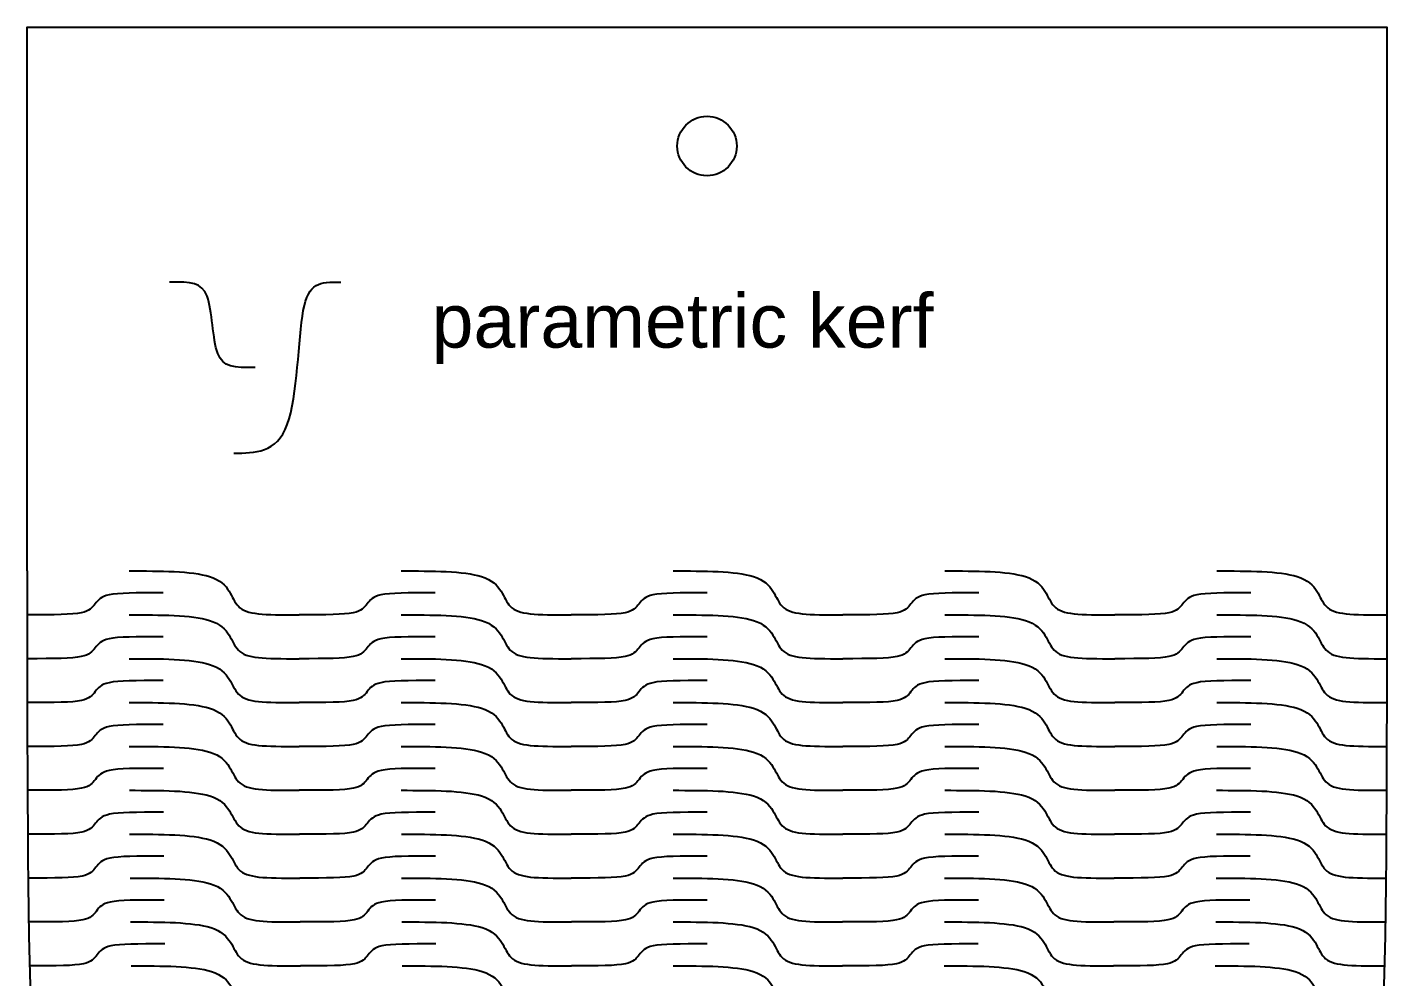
# Model space of a CAD drawing. Extents: x 0.4 to 17.3, y 0.4 to 6.1.
# Drawn here: x 8.953 to 13.084, y 3.258 to 6.145 of the extents above; entities that cross this region are included whole.
import ezdxf

# ---------------------------------------------------------------- set-up
doc = ezdxf.new("R2010")
doc.units = 0
doc.header["$MEASUREMENT"] = 0
doc.layers.add('DEFAULT', color=7, linetype='CONTINUOUS')

msp = doc.modelspace()

# ---------------------------------------------------------------- linework, layer by layer
at = {"layer": 'DEFAULT'}
msp.add_lwpolyline([(8.9526, 4.4919), (8.9526, 6.1446), (13.0843, 6.1446), (13.0843, 4.4919)], dxfattribs=at)
for points, knots in [([(11.1088, 5.7834), (11.1088, 5.8332), (11.0683, 5.8737), (11.0185, 5.8737), (10.9686, 5.8737), (10.9281, 5.8332), (10.9281, 5.7834), (10.9281, 5.7335), (10.9686, 5.6931), (11.0185, 5.6931), (11.0683, 5.6931), (11.1088, 5.7335), (11.1088, 5.7834)], [0, 0, 0, 0, 1, 1, 1, 2, 2, 2, 3, 3, 3, 4, 4, 4, 4]), ([(9.6454, 5.11), (9.5804, 5.11), (9.5479, 5.11), (9.5317, 5.1533), (9.5155, 5.1966), (9.5155, 5.2833), (9.4992, 5.3266), (9.483, 5.3699), (9.4505, 5.3699), (9.3855, 5.3699)], [0, 0, 0, 0, 1, 1, 1, 2, 2, 2, 3, 3, 3, 3]), ([(9.5804, 4.8501), (9.6454, 4.8501), (9.7104, 4.8501), (9.7429, 4.9367), (9.7754, 5.0234), (9.7754, 5.1966), (9.7916, 5.2833), (9.8079, 5.3699), (9.8404, 5.3699), (9.9054, 5.3699)], [0, 0, 0, 0, 1, 1, 1, 2, 2, 2, 3, 3, 3, 3]), ([(8.9526, 4.4919), (8.9526, 3.3114), (8.9526, 2.7212), (9.0559, 2.1309), (9.1592, 1.5406), (9.3658, 0.9504), (10.1921, 0.3601)], [0, 0, 0, 0, 1, 1, 1, 2, 2, 2, 2]), ([(9.2625, 4.4919), (9.3572, 4.4919), (9.4519, 4.4919), (9.5068, 4.4748), (9.5388, 4.4648), (9.5551, 4.4478), (9.5662, 4.4301), (9.5765, 4.4136), (9.5827, 4.3966), (9.5943, 4.3844), (9.6189, 4.3587), (9.6702, 4.3585), (9.7789, 4.3585)], [0, 0, 0, 0, 1, 1, 1, 2, 2, 2, 3, 3, 3, 4, 4, 4, 4]), ([(10.0888, 4.4919), (10.1836, 4.4919), (10.2783, 4.4919), (10.3332, 4.4748), (10.3651, 4.4648), (10.3814, 4.4478), (10.3925, 4.4301), (10.4029, 4.4136), (10.4091, 4.3966), (10.4207, 4.3844), (10.4452, 4.3587), (10.4966, 4.3585), (10.6053, 4.3585)], [0, 0, 0, 0, 1, 1, 1, 2, 2, 2, 3, 3, 3, 4, 4, 4, 4]), ([(10.9152, 4.4919), (11.0099, 4.4919), (11.1047, 4.4919), (11.1595, 4.4748), (11.1915, 4.4648), (11.2078, 4.4478), (11.2189, 4.4301), (11.2292, 4.4136), (11.2354, 4.3966), (11.247, 4.3844), (11.2716, 4.3587), (11.3229, 4.3585), (11.4316, 4.3585)], [0, 0, 0, 0, 1, 1, 1, 2, 2, 2, 3, 3, 3, 4, 4, 4, 4]), ([(11.7415, 4.4919), (11.8363, 4.4919), (11.931, 4.4919), (11.9859, 4.4748), (12.0178, 4.4648), (12.0341, 4.4478), (12.0452, 4.4301), (12.0556, 4.4136), (12.0618, 4.3966), (12.0734, 4.3844), (12.0979, 4.3587), (12.1493, 4.3585), (12.258, 4.3585)], [0, 0, 0, 0, 1, 1, 1, 2, 2, 2, 3, 3, 3, 4, 4, 4, 4]), ([(13.0843, 4.4919), (13.0843, 3.3114), (13.0843, 2.7212), (12.981, 2.1309), (12.8777, 1.5406), (12.6712, 0.9504), (11.8448, 0.3601)], [0, 0, 0, 0, 1, 1, 1, 2, 2, 2, 2]), ([(12.5679, 4.4919), (12.6626, 4.4919), (12.7574, 4.4919), (12.8122, 4.4748), (12.8442, 4.4648), (12.8605, 4.4478), (12.8716, 4.4301), (12.8819, 4.4136), (12.8881, 4.3966), (12.8997, 4.3844), (12.9243, 4.3587), (12.9756, 4.3585), (13.0843, 4.3585)], [0, 0, 0, 0, 1, 1, 1, 2, 2, 2, 3, 3, 3, 4, 4, 4, 4]), ([(9.3658, 4.4252), (9.2807, 4.4252), (9.2307, 4.4252), (9.2013, 4.419), (9.1771, 4.4139), (9.1679, 4.4032), (9.1592, 4.3919), (9.1504, 4.3806), (9.1413, 4.3698), (9.117, 4.3647), (9.0876, 4.3585), (9.0376, 4.3585), (8.9526, 4.3585)], [0, 0, 0, 0, 1, 1, 1, 2, 2, 2, 3, 3, 3, 4, 4, 4, 4]), ([(10.1921, 4.4252), (10.1071, 4.4252), (10.0571, 4.4252), (10.0276, 4.419), (10.0034, 4.4139), (9.9943, 4.4032), (9.9855, 4.3919), (9.9768, 4.3806), (9.9676, 4.3698), (9.9434, 4.3647), (9.9139, 4.3585), (9.8639, 4.3585), (9.7789, 4.3585)], [0, 0, 0, 0, 1, 1, 1, 2, 2, 2, 3, 3, 3, 4, 4, 4, 4]), ([(11.0185, 4.4252), (10.9334, 4.4252), (10.8834, 4.4252), (10.854, 4.419), (10.8298, 4.4139), (10.8206, 4.4032), (10.8119, 4.3919), (10.8031, 4.3806), (10.794, 4.3698), (10.7697, 4.3647), (10.7403, 4.3585), (10.6903, 4.3585), (10.6053, 4.3585)], [0, 0, 0, 0, 1, 1, 1, 2, 2, 2, 3, 3, 3, 4, 4, 4, 4]), ([(11.8448, 4.4252), (11.7598, 4.4252), (11.7098, 4.4252), (11.6803, 4.419), (11.6561, 4.4139), (11.647, 4.4032), (11.6382, 4.3919), (11.6295, 4.3806), (11.6203, 4.3698), (11.5961, 4.3647), (11.5666, 4.3585), (11.5166, 4.3585), (11.4316, 4.3585)], [0, 0, 0, 0, 1, 1, 1, 2, 2, 2, 3, 3, 3, 4, 4, 4, 4]), ([(12.6712, 4.4252), (12.5861, 4.4252), (12.5361, 4.4252), (12.5067, 4.419), (12.4825, 4.4139), (12.4733, 4.4032), (12.4646, 4.3919), (12.4558, 4.3806), (12.4467, 4.3698), (12.4224, 4.3647), (12.393, 4.3585), (12.343, 4.3585), (12.258, 4.3585)], [0, 0, 0, 0, 1, 1, 1, 2, 2, 2, 3, 3, 3, 4, 4, 4, 4]), ([(9.2625, 4.3585), (9.3572, 4.3585), (9.4519, 4.3585), (9.5068, 4.3414), (9.5388, 4.3314), (9.5551, 4.3145), (9.5662, 4.2967), (9.5765, 4.2802), (9.5827, 4.2632), (9.5943, 4.2511), (9.6189, 4.2253), (9.6703, 4.2252), (9.779, 4.2252)], [0, 0, 0, 0, 1, 1, 1, 2, 2, 2, 3, 3, 3, 4, 4, 4, 4]), ([(10.0888, 4.3585), (10.1836, 4.3585), (10.2783, 4.3585), (10.3332, 4.3414), (10.3651, 4.3314), (10.3814, 4.3145), (10.3925, 4.2967), (10.4029, 4.2802), (10.4091, 4.2632), (10.4207, 4.2511), (10.4452, 4.2253), (10.4966, 4.2252), (10.6053, 4.2252)], [0, 0, 0, 0, 1, 1, 1, 2, 2, 2, 3, 3, 3, 4, 4, 4, 4]), ([(10.9152, 4.3585), (11.0099, 4.3585), (11.1047, 4.3585), (11.1595, 4.3414), (11.1915, 4.3314), (11.2078, 4.3145), (11.2189, 4.2967), (11.2292, 4.2802), (11.2354, 4.2632), (11.247, 4.2511), (11.2716, 4.2253), (11.3229, 4.2252), (11.4316, 4.2252)], [0, 0, 0, 0, 1, 1, 1, 2, 2, 2, 3, 3, 3, 4, 4, 4, 4]), ([(11.7415, 4.3585), (11.8363, 4.3585), (11.931, 4.3585), (11.9859, 4.3414), (12.0178, 4.3314), (12.0341, 4.3145), (12.0452, 4.2967), (12.0555, 4.2802), (12.0618, 4.2632), (12.0733, 4.2511), (12.0979, 4.2253), (12.1493, 4.2252), (12.258, 4.2252)], [0, 0, 0, 0, 1, 1, 1, 2, 2, 2, 3, 3, 3, 4, 4, 4, 4]), ([(12.5679, 4.3585), (12.6626, 4.3585), (12.7574, 4.3585), (12.8122, 4.3414), (12.8442, 4.3314), (12.8604, 4.3145), (12.8716, 4.2967), (12.8819, 4.2802), (12.8881, 4.2632), (12.8997, 4.2511), (12.9242, 4.2253), (12.9756, 4.2252), (13.0843, 4.2252)], [0, 0, 0, 0, 1, 1, 1, 2, 2, 2, 3, 3, 3, 4, 4, 4, 4]), ([(9.3658, 4.2918), (9.2808, 4.2918), (9.2307, 4.2918), (9.2013, 4.2857), (9.1771, 4.2806), (9.1679, 4.2698), (9.1592, 4.2585), (9.1505, 4.2472), (9.1413, 4.2364), (9.1171, 4.2314), (9.0876, 4.2252), (9.0376, 4.2252), (8.9526, 4.2252)], [0, 0, 0, 0, 1, 1, 1, 2, 2, 2, 3, 3, 3, 4, 4, 4, 4]), ([(10.1921, 4.2918), (10.1071, 4.2918), (10.0571, 4.2918), (10.0276, 4.2857), (10.0034, 4.2806), (9.9943, 4.2698), (9.9855, 4.2585), (9.9768, 4.2472), (9.9676, 4.2364), (9.9434, 4.2314), (9.914, 4.2252), (9.8639, 4.2252), (9.779, 4.2252)], [0, 0, 0, 0, 1, 1, 1, 2, 2, 2, 3, 3, 3, 4, 4, 4, 4]), ([(11.0185, 4.2918), (10.9334, 4.2918), (10.8834, 4.2918), (10.854, 4.2857), (10.8298, 4.2806), (10.8206, 4.2698), (10.8119, 4.2585), (10.8031, 4.2472), (10.794, 4.2364), (10.7697, 4.2314), (10.7403, 4.2252), (10.6903, 4.2252), (10.6053, 4.2252)], [0, 0, 0, 0, 1, 1, 1, 2, 2, 2, 3, 3, 3, 4, 4, 4, 4]), ([(11.8448, 4.2918), (11.7598, 4.2918), (11.7097, 4.2918), (11.6803, 4.2857), (11.6561, 4.2806), (11.6469, 4.2698), (11.6382, 4.2585), (11.6295, 4.2472), (11.6203, 4.2364), (11.5961, 4.2314), (11.5666, 4.2252), (11.5166, 4.2252), (11.4316, 4.2252)], [0, 0, 0, 0, 1, 1, 1, 2, 2, 2, 3, 3, 3, 4, 4, 4, 4]), ([(12.6711, 4.2918), (12.5861, 4.2918), (12.5361, 4.2918), (12.5066, 4.2857), (12.4824, 4.2806), (12.4733, 4.2698), (12.4645, 4.2585), (12.4558, 4.2472), (12.4467, 4.2364), (12.4224, 4.2314), (12.393, 4.2252), (12.3429, 4.2252), (12.258, 4.2252)], [0, 0, 0, 0, 1, 1, 1, 2, 2, 2, 3, 3, 3, 4, 4, 4, 4]), ([(9.2625, 4.2252), (9.3572, 4.2252), (9.452, 4.2252), (9.5069, 4.208), (9.5388, 4.198), (9.5551, 4.1811), (9.5662, 4.1634), (9.5766, 4.1469), (9.5828, 4.1298), (9.5944, 4.1177), (9.619, 4.092), (9.6703, 4.0918), (9.779, 4.0918)], [0, 0, 0, 0, 1, 1, 1, 2, 2, 2, 3, 3, 3, 4, 4, 4, 4]), ([(10.0888, 4.2252), (10.1836, 4.2252), (10.2783, 4.2252), (10.3332, 4.208), (10.3652, 4.198), (10.3814, 4.1811), (10.3926, 4.1634), (10.4029, 4.1469), (10.4091, 4.1298), (10.4207, 4.1177), (10.4453, 4.092), (10.4966, 4.0918), (10.6053, 4.0918)], [0, 0, 0, 0, 1, 1, 1, 2, 2, 2, 3, 3, 3, 4, 4, 4, 4]), ([(10.9152, 4.2252), (11.0099, 4.2252), (11.1046, 4.2252), (11.1595, 4.208), (11.1915, 4.198), (11.2078, 4.1811), (11.2189, 4.1634), (11.2292, 4.1469), (11.2354, 4.1298), (11.247, 4.1177), (11.2715, 4.092), (11.3229, 4.0918), (11.4316, 4.0918)], [0, 0, 0, 0, 1, 1, 1, 2, 2, 2, 3, 3, 3, 4, 4, 4, 4]), ([(11.7415, 4.2252), (11.8362, 4.2252), (11.931, 4.2252), (11.9858, 4.208), (12.0178, 4.198), (12.0341, 4.1811), (12.0452, 4.1634), (12.0555, 4.1469), (12.0617, 4.1298), (12.0733, 4.1177), (12.0978, 4.092), (12.1492, 4.0918), (12.2579, 4.0918)], [0, 0, 0, 0, 1, 1, 1, 2, 2, 2, 3, 3, 3, 4, 4, 4, 4]), ([(12.5678, 4.2252), (12.6626, 4.2252), (12.7573, 4.2252), (12.8122, 4.208), (12.8441, 4.198), (12.8604, 4.1811), (12.8715, 4.1634), (12.8818, 4.1469), (12.888, 4.1298), (12.8996, 4.1177), (12.9241, 4.092), (12.9755, 4.0918), (13.0842, 4.0918)], [0, 0, 0, 0, 1, 1, 1, 2, 2, 2, 3, 3, 3, 4, 4, 4, 4]), ([(9.3658, 4.1585), (9.2808, 4.1585), (9.2308, 4.1585), (9.2014, 4.1523), (9.1772, 4.1472), (9.168, 4.1364), (9.1593, 4.1251), (9.1506, 4.1138), (9.1414, 4.1031), (9.1172, 4.098), (9.0878, 4.0918), (9.0377, 4.0918), (8.9527, 4.0918)], [0, 0, 0, 0, 1, 1, 1, 2, 2, 2, 3, 3, 3, 4, 4, 4, 4]), ([(10.1921, 4.1585), (10.1071, 4.1585), (10.0571, 4.1585), (10.0277, 4.1523), (10.0035, 4.1472), (9.9943, 4.1364), (9.9856, 4.1251), (9.9769, 4.1138), (9.9677, 4.1031), (9.9435, 4.098), (9.914, 4.0918), (9.864, 4.0918), (9.779, 4.0918)], [0, 0, 0, 0, 1, 1, 1, 2, 2, 2, 3, 3, 3, 4, 4, 4, 4]), ([(11.0185, 4.1585), (10.9334, 4.1585), (10.8834, 4.1585), (10.854, 4.1523), (10.8298, 4.1472), (10.8206, 4.1364), (10.8119, 4.1251), (10.8031, 4.1138), (10.794, 4.1031), (10.7698, 4.098), (10.7403, 4.0918), (10.6903, 4.0918), (10.6053, 4.0918)], [0, 0, 0, 0, 1, 1, 1, 2, 2, 2, 3, 3, 3, 4, 4, 4, 4]), ([(11.8448, 4.1585), (11.7597, 4.1585), (11.7097, 4.1585), (11.6803, 4.1523), (11.6561, 4.1472), (11.6469, 4.1364), (11.6382, 4.1251), (11.6294, 4.1138), (11.6203, 4.1031), (11.596, 4.098), (11.5666, 4.0918), (11.5166, 4.0918), (11.4316, 4.0918)], [0, 0, 0, 0, 1, 1, 1, 2, 2, 2, 3, 3, 3, 4, 4, 4, 4]), ([(12.6711, 4.1585), (12.5861, 4.1585), (12.536, 4.1585), (12.5066, 4.1523), (12.4824, 4.1472), (12.4732, 4.1364), (12.4645, 4.1251), (12.4557, 4.1138), (12.4466, 4.1031), (12.4223, 4.098), (12.3929, 4.0918), (12.3429, 4.0918), (12.2579, 4.0918)], [0, 0, 0, 0, 1, 1, 1, 2, 2, 2, 3, 3, 3, 4, 4, 4, 4]), ([(9.2626, 4.0918), (9.3573, 4.0918), (9.4521, 4.0918), (9.507, 4.0746), (9.539, 4.0646), (9.5552, 4.0477), (9.5664, 4.03), (9.5767, 4.0135), (9.583, 3.9964), (9.5946, 3.9843), (9.6192, 3.9586), (9.6705, 3.9584), (9.7792, 3.9584)], [0, 0, 0, 0, 1, 1, 1, 2, 2, 2, 3, 3, 3, 4, 4, 4, 4]), ([(10.0889, 4.0918), (10.1836, 4.0918), (10.2784, 4.0918), (10.3333, 4.0746), (10.3652, 4.0646), (10.3815, 4.0477), (10.3926, 4.03), (10.403, 4.0135), (10.4092, 3.9964), (10.4208, 3.9843), (10.4453, 3.9586), (10.4967, 3.9584), (10.6054, 3.9584)], [0, 0, 0, 0, 1, 1, 1, 2, 2, 2, 3, 3, 3, 4, 4, 4, 4]), ([(10.9152, 4.0918), (11.0099, 4.0918), (11.1046, 4.0918), (11.1595, 4.0746), (11.1915, 4.0646), (11.2077, 4.0477), (11.2188, 4.03), (11.2292, 4.0135), (11.2354, 3.9964), (11.247, 3.9843), (11.2715, 3.9586), (11.3229, 3.9584), (11.4315, 3.9584)], [0, 0, 0, 0, 1, 1, 1, 2, 2, 2, 3, 3, 3, 4, 4, 4, 4]), ([(11.7415, 4.0918), (11.8362, 4.0918), (11.9309, 4.0918), (11.9858, 4.0746), (12.0177, 4.0646), (12.034, 4.0477), (12.0451, 4.03), (12.0554, 4.0135), (12.0616, 3.9964), (12.0732, 3.9843), (12.0977, 3.9586), (12.149, 3.9584), (12.2577, 3.9584)], [0, 0, 0, 0, 1, 1, 1, 2, 2, 2, 3, 3, 3, 4, 4, 4, 4]), ([(12.5677, 4.0918), (12.6625, 4.0918), (12.7572, 4.0918), (12.8121, 4.0746), (12.844, 4.0646), (12.8602, 4.0477), (12.8713, 4.03), (12.8816, 4.0135), (12.8878, 3.9964), (12.8994, 3.9843), (12.9239, 3.9586), (12.9752, 3.9584), (13.0839, 3.9584)], [0, 0, 0, 0, 1, 1, 1, 2, 2, 2, 3, 3, 3, 4, 4, 4, 4]), ([(9.366, 4.0251), (9.281, 4.0251), (9.231, 4.0251), (9.2015, 4.0189), (9.1774, 4.0138), (9.1682, 4.003), (9.1595, 3.9918), (9.1508, 3.9805), (9.1417, 3.9697), (9.1174, 3.9646), (9.088, 3.9584), (9.038, 3.9584), (8.953, 3.9584)], [0, 0, 0, 0, 1, 1, 1, 2, 2, 2, 3, 3, 3, 4, 4, 4, 4]), ([(10.1922, 4.0251), (10.1072, 4.0251), (10.0572, 4.0251), (10.0278, 4.0189), (10.0036, 4.0138), (9.9944, 4.003), (9.9857, 3.9918), (9.977, 3.9805), (9.9678, 3.9697), (9.9436, 3.9646), (9.9142, 3.9584), (9.8642, 3.9584), (9.7792, 3.9584)], [0, 0, 0, 0, 1, 1, 1, 2, 2, 2, 3, 3, 3, 4, 4, 4, 4]), ([(11.0185, 4.0251), (10.9335, 4.0251), (10.8834, 4.0251), (10.854, 4.0189), (10.8298, 4.0138), (10.8206, 4.003), (10.8119, 3.9918), (10.8032, 3.9805), (10.794, 3.9697), (10.7698, 3.9646), (10.7404, 3.9584), (10.6903, 3.9584), (10.6054, 3.9584)], [0, 0, 0, 0, 1, 1, 1, 2, 2, 2, 3, 3, 3, 4, 4, 4, 4]), ([(11.8447, 4.0251), (11.7597, 4.0251), (11.7097, 4.0251), (11.6802, 4.0189), (11.656, 4.0138), (11.6468, 4.003), (11.6381, 3.9918), (11.6294, 3.9805), (11.6202, 3.9697), (11.596, 3.9646), (11.5665, 3.9584), (11.5165, 3.9584), (11.4315, 3.9584)], [0, 0, 0, 0, 1, 1, 1, 2, 2, 2, 3, 3, 3, 4, 4, 4, 4]), ([(12.6709, 4.0251), (12.5859, 4.0251), (12.5359, 4.0251), (12.5064, 4.0189), (12.4822, 4.0138), (12.4731, 4.003), (12.4643, 3.9918), (12.4555, 3.9805), (12.4464, 3.9697), (12.4221, 3.9646), (12.3927, 3.9584), (12.3427, 3.9584), (12.2577, 3.9584)], [0, 0, 0, 0, 1, 1, 1, 2, 2, 2, 3, 3, 3, 4, 4, 4, 4]), ([(9.2628, 3.9584), (9.3576, 3.9584), (9.4523, 3.9584), (9.5072, 3.9413), (9.5392, 3.9313), (9.5555, 3.9144), (9.5666, 3.8966), (9.577, 3.8801), (9.5833, 3.8631), (9.5949, 3.8509), (9.6195, 3.8252), (9.6708, 3.8251), (9.7795, 3.8251)], [0, 0, 0, 0, 1, 1, 1, 2, 2, 2, 3, 3, 3, 4, 4, 4, 4]), ([(10.089, 3.9584), (10.1837, 3.9584), (10.2785, 3.9584), (10.3334, 3.9413), (10.3653, 3.9313), (10.3816, 3.9144), (10.3927, 3.8966), (10.4031, 3.8801), (10.4093, 3.8631), (10.4209, 3.8509), (10.4455, 3.8252), (10.4968, 3.8251), (10.6055, 3.8251)], [0, 0, 0, 0, 1, 1, 1, 2, 2, 2, 3, 3, 3, 4, 4, 4, 4]), ([(10.9152, 3.9584), (11.0099, 3.9584), (11.1046, 3.9584), (11.1595, 3.9413), (11.1914, 3.9313), (11.2077, 3.9144), (11.2188, 3.8966), (11.2291, 3.8801), (11.2353, 3.8631), (11.2469, 3.8509), (11.2715, 3.8252), (11.3228, 3.8251), (11.4314, 3.8251)], [0, 0, 0, 0, 1, 1, 1, 2, 2, 2, 3, 3, 3, 4, 4, 4, 4]), ([(11.7414, 3.9584), (11.8361, 3.9584), (11.9308, 3.9584), (11.9857, 3.9413), (12.0176, 3.9313), (12.0338, 3.9144), (12.0449, 3.8966), (12.0552, 3.8801), (12.0614, 3.8631), (12.0729, 3.8509), (12.0974, 3.8252), (12.1488, 3.8251), (12.2574, 3.8251)], [0, 0, 0, 0, 1, 1, 1, 2, 2, 2, 3, 3, 3, 4, 4, 4, 4]), ([(12.5675, 3.9584), (12.6623, 3.9584), (12.757, 3.9584), (12.8118, 3.9413), (12.8437, 3.9313), (12.8599, 3.9144), (12.871, 3.8966), (12.8813, 3.8801), (12.8874, 3.8631), (12.899, 3.8509), (12.9234, 3.8252), (12.9748, 3.8251), (13.0834, 3.8251)], [0, 0, 0, 0, 1, 1, 1, 2, 2, 2, 3, 3, 3, 4, 4, 4, 4]), ([(9.3663, 3.8917), (9.2813, 3.8917), (9.2313, 3.8917), (9.2019, 3.8855), (9.1777, 3.8804), (9.1686, 3.8697), (9.1599, 3.8584), (9.1512, 3.8471), (9.1421, 3.8363), (9.1179, 3.8312), (9.0885, 3.8251), (9.0385, 3.8251), (8.9535, 3.8251)], [0, 0, 0, 0, 1, 1, 1, 2, 2, 2, 3, 3, 3, 4, 4, 4, 4]), ([(10.1924, 3.8917), (10.1074, 3.8917), (10.0574, 3.8917), (10.028, 3.8855), (10.0038, 3.8804), (9.9946, 3.8697), (9.9859, 3.8584), (9.9772, 3.8471), (9.9681, 3.8363), (9.9439, 3.8312), (9.9144, 3.8251), (9.8644, 3.8251), (9.7795, 3.8251)], [0, 0, 0, 0, 1, 1, 1, 2, 2, 2, 3, 3, 3, 4, 4, 4, 4]), ([(11.0185, 3.8917), (10.9335, 3.8917), (10.8834, 3.8917), (10.854, 3.8855), (10.8298, 3.8804), (10.8207, 3.8697), (10.8119, 3.8584), (10.8032, 3.8471), (10.7941, 3.8363), (10.7699, 3.8312), (10.7404, 3.8251), (10.6904, 3.8251), (10.6055, 3.8251)], [0, 0, 0, 0, 1, 1, 1, 2, 2, 2, 3, 3, 3, 4, 4, 4, 4]), ([(11.8445, 3.8917), (11.7595, 3.8917), (11.7095, 3.8917), (11.6801, 3.8855), (11.6559, 3.8804), (11.6467, 3.8697), (11.638, 3.8584), (11.6292, 3.8471), (11.6201, 3.8363), (11.5958, 3.8312), (11.5664, 3.8251), (11.5164, 3.8251), (11.4314, 3.8251)], [0, 0, 0, 0, 1, 1, 1, 2, 2, 2, 3, 3, 3, 4, 4, 4, 4]), ([(12.6706, 3.8917), (12.5856, 3.8917), (12.5356, 3.8917), (12.5062, 3.8855), (12.4819, 3.8804), (12.4728, 3.8697), (12.464, 3.8584), (12.4552, 3.8471), (12.4461, 3.8363), (12.4218, 3.8312), (12.3924, 3.8251), (12.3424, 3.8251), (12.2574, 3.8251)], [0, 0, 0, 0, 1, 1, 1, 2, 2, 2, 3, 3, 3, 4, 4, 4, 4]), ([(9.2633, 3.8251), (9.358, 3.8251), (9.4527, 3.8251), (9.5076, 3.8079), (9.5396, 3.7979), (9.5559, 3.781), (9.5671, 3.7632), (9.5775, 3.7467), (9.5838, 3.7297), (9.5954, 3.7176), (9.62, 3.6919), (9.6714, 3.6917), (9.78, 3.6917)], [0, 0, 0, 0, 1, 1, 1, 2, 2, 2, 3, 3, 3, 4, 4, 4, 4]), ([(10.0892, 3.8251), (10.1839, 3.8251), (10.2786, 3.8251), (10.3335, 3.8079), (10.3655, 3.7979), (10.3818, 3.781), (10.3929, 3.7632), (10.4033, 3.7467), (10.4095, 3.7297), (10.4211, 3.7176), (10.4457, 3.6919), (10.497, 3.6917), (10.6056, 3.6917)], [0, 0, 0, 0, 1, 1, 1, 2, 2, 2, 3, 3, 3, 4, 4, 4, 4]), ([(10.9152, 3.8251), (11.0099, 3.8251), (11.1046, 3.8251), (11.1595, 3.8079), (11.1914, 3.7979), (11.2077, 3.781), (11.2187, 3.7632), (11.2291, 3.7467), (11.2353, 3.7297), (11.2468, 3.7176), (11.2714, 3.6919), (11.3227, 3.6917), (11.4313, 3.6917)], [0, 0, 0, 0, 1, 1, 1, 2, 2, 2, 3, 3, 3, 4, 4, 4, 4]), ([(11.7412, 3.8251), (11.8359, 3.8251), (11.9306, 3.8251), (11.9854, 3.8079), (12.0173, 3.7979), (12.0335, 3.781), (12.0446, 3.7632), (12.0549, 3.7467), (12.061, 3.7297), (12.0726, 3.7176), (12.097, 3.6919), (12.1483, 3.6917), (12.257, 3.6917)], [0, 0, 0, 0, 1, 1, 1, 2, 2, 2, 3, 3, 3, 4, 4, 4, 4]), ([(12.5672, 3.8251), (12.6619, 3.8251), (12.7566, 3.8251), (12.8113, 3.8079), (12.8432, 3.7979), (12.8594, 3.781), (12.8704, 3.7632), (12.8806, 3.7467), (12.8868, 3.7297), (12.8983, 3.7176), (12.9227, 3.6919), (12.974, 3.6917), (13.0826, 3.6917)], [0, 0, 0, 0, 1, 1, 1, 2, 2, 2, 3, 3, 3, 4, 4, 4, 4]), ([(9.3668, 3.7584), (9.2818, 3.7584), (9.2319, 3.7584), (9.2025, 3.7522), (9.1783, 3.7471), (9.1692, 3.7363), (9.1605, 3.725), (9.1519, 3.7137), (9.1428, 3.703), (9.1186, 3.6979), (9.0892, 3.6917), (9.0392, 3.6917), (8.9543, 3.6917)], [0, 0, 0, 0, 1, 1, 1, 2, 2, 2, 3, 3, 3, 4, 4, 4, 4]), ([(10.1926, 3.7584), (10.1077, 3.7584), (10.0577, 3.7584), (10.0283, 3.7522), (10.0041, 3.7471), (9.995, 3.7363), (9.9863, 3.725), (9.9776, 3.7137), (9.9685, 3.703), (9.9443, 3.6979), (9.9149, 3.6917), (9.8649, 3.6917), (9.78, 3.6917)], [0, 0, 0, 0, 1, 1, 1, 2, 2, 2, 3, 3, 3, 4, 4, 4, 4]), ([(11.0185, 3.7584), (10.9335, 3.7584), (10.8835, 3.7584), (10.8541, 3.7522), (10.8299, 3.7471), (10.8207, 3.7363), (10.812, 3.725), (10.8033, 3.7137), (10.7942, 3.703), (10.7699, 3.6979), (10.7405, 3.6917), (10.6905, 3.6917), (10.6056, 3.6917)], [0, 0, 0, 0, 1, 1, 1, 2, 2, 2, 3, 3, 3, 4, 4, 4, 4]), ([(11.8443, 3.7584), (11.7593, 3.7584), (11.7093, 3.7584), (11.6799, 3.7522), (11.6557, 3.7471), (11.6465, 3.7363), (11.6378, 3.725), (11.629, 3.7137), (11.6198, 3.703), (11.5956, 3.6979), (11.5662, 3.6917), (11.5162, 3.6917), (11.4313, 3.6917)], [0, 0, 0, 0, 1, 1, 1, 2, 2, 2, 3, 3, 3, 4, 4, 4, 4]), ([(12.6701, 3.7584), (12.5851, 3.7584), (12.5351, 3.7584), (12.5057, 3.7522), (12.4815, 3.7471), (12.4723, 3.7363), (12.4635, 3.725), (12.4547, 3.7137), (12.4455, 3.703), (12.4213, 3.6979), (12.3918, 3.6917), (12.3419, 3.6917), (12.257, 3.6917)], [0, 0, 0, 0, 1, 1, 1, 2, 2, 2, 3, 3, 3, 4, 4, 4, 4]), ([(9.2639, 3.6917), (9.3586, 3.6917), (9.4533, 3.6917), (9.5082, 3.6745), (9.5402, 3.6645), (9.5566, 3.6476), (9.5678, 3.6299), (9.5782, 3.6134), (9.5845, 3.5963), (9.5962, 3.5842), (9.6209, 3.5585), (9.6721, 3.5583), (9.7807, 3.5583)], [0, 0, 0, 0, 1, 1, 1, 2, 2, 2, 3, 3, 3, 4, 4, 4, 4]), ([(10.0896, 3.6917), (10.1842, 3.6917), (10.2789, 3.6917), (10.3338, 3.6745), (10.3658, 3.6645), (10.3821, 3.6476), (10.3932, 3.6299), (10.4036, 3.6134), (10.4098, 3.5963), (10.4215, 3.5842), (10.446, 3.5585), (10.4973, 3.5583), (10.6059, 3.5583)], [0, 0, 0, 0, 1, 1, 1, 2, 2, 2, 3, 3, 3, 4, 4, 4, 4]), ([(10.9152, 3.6917), (11.0099, 3.6917), (11.1046, 3.6917), (11.1594, 3.6745), (11.1913, 3.6645), (11.2076, 3.6476), (11.2187, 3.6299), (11.229, 3.6134), (11.2352, 3.5963), (11.2467, 3.5842), (11.2712, 3.5585), (11.3225, 3.5583), (11.431, 3.5583)], [0, 0, 0, 0, 1, 1, 1, 2, 2, 2, 3, 3, 3, 4, 4, 4, 4]), ([(11.7409, 3.6917), (11.8356, 3.6917), (11.9302, 3.6917), (11.985, 3.6745), (12.0169, 3.6645), (12.0331, 3.6476), (12.0441, 3.6299), (12.0543, 3.6134), (12.0605, 3.5963), (12.072, 3.5842), (12.0964, 3.5585), (12.1477, 3.5583), (12.2562, 3.5583)], [0, 0, 0, 0, 1, 1, 1, 2, 2, 2, 3, 3, 3, 4, 4, 4, 4]), ([(12.5666, 3.6917), (12.6612, 3.6917), (12.7559, 3.6917), (12.8106, 3.6745), (12.8425, 3.6645), (12.8586, 3.6476), (12.8695, 3.6299), (12.8797, 3.6134), (12.8858, 3.5963), (12.8972, 3.5842), (12.9216, 3.5585), (12.9728, 3.5583), (13.0814, 3.5583)], [0, 0, 0, 0, 1, 1, 1, 2, 2, 2, 3, 3, 3, 4, 4, 4, 4]), ([(9.3676, 3.625), (9.2827, 3.625), (9.2327, 3.625), (9.2034, 3.6188), (9.1792, 3.6137), (9.1702, 3.6029), (9.1615, 3.5917), (9.1529, 3.5804), (9.1439, 3.5696), (9.1197, 3.5645), (9.0903, 3.5583), (9.0404, 3.5583), (8.9555, 3.5583)], [0, 0, 0, 0, 1, 1, 1, 2, 2, 2, 3, 3, 3, 4, 4, 4, 4]), ([(10.193, 3.625), (10.1081, 3.625), (10.0581, 3.625), (10.0288, 3.6188), (10.0046, 3.6137), (9.9955, 3.6029), (9.9868, 3.5917), (9.9782, 3.5804), (9.9691, 3.5696), (9.9449, 3.5645), (9.9155, 3.5583), (9.8656, 3.5583), (9.7807, 3.5583)], [0, 0, 0, 0, 1, 1, 1, 2, 2, 2, 3, 3, 3, 4, 4, 4, 4]), ([(11.0185, 3.625), (10.9335, 3.625), (10.8836, 3.625), (10.8542, 3.6188), (10.83, 3.6137), (10.8209, 3.6029), (10.8121, 3.5917), (10.8034, 3.5804), (10.7943, 3.5696), (10.7701, 3.5645), (10.7407, 3.5583), (10.6907, 3.5583), (10.6059, 3.5583)], [0, 0, 0, 0, 1, 1, 1, 2, 2, 2, 3, 3, 3, 4, 4, 4, 4]), ([(11.8439, 3.625), (11.7589, 3.625), (11.709, 3.625), (11.6795, 3.6188), (11.6554, 3.6137), (11.6462, 3.6029), (11.6374, 3.5917), (11.6287, 3.5804), (11.6195, 3.5696), (11.5953, 3.5645), (11.5659, 3.5583), (11.5159, 3.5583), (11.431, 3.5583)], [0, 0, 0, 0, 1, 1, 1, 2, 2, 2, 3, 3, 3, 4, 4, 4, 4]), ([(12.6693, 3.625), (12.5844, 3.625), (12.5344, 3.625), (12.5049, 3.6188), (12.4807, 3.6137), (12.4715, 3.6029), (12.4627, 3.5917), (12.4539, 3.5804), (12.4447, 3.5696), (12.4205, 3.5645), (12.391, 3.5583), (12.3411, 3.5583), (12.2562, 3.5583)], [0, 0, 0, 0, 1, 1, 1, 2, 2, 2, 3, 3, 3, 4, 4, 4, 4]), ([(9.265, 3.5583), (9.3596, 3.5583), (9.4542, 3.5583), (9.5092, 3.5412), (9.5412, 3.5312), (9.5576, 3.5143), (9.5688, 3.4965), (9.5793, 3.48), (9.5857, 3.463), (9.5973, 3.4508), (9.6221, 3.4251), (9.6733, 3.425), (9.7818, 3.425)], [0, 0, 0, 0, 1, 1, 1, 2, 2, 2, 3, 3, 3, 4, 4, 4, 4]), ([(10.0901, 3.5583), (10.1847, 3.5583), (10.2794, 3.5583), (10.3342, 3.5412), (10.3662, 3.5312), (10.3825, 3.5143), (10.3937, 3.4965), (10.404, 3.48), (10.4103, 3.463), (10.4219, 3.4508), (10.4465, 3.4251), (10.4978, 3.425), (10.6062, 3.425)], [0, 0, 0, 0, 1, 1, 1, 2, 2, 2, 3, 3, 3, 4, 4, 4, 4]), ([(10.9153, 3.5583), (11.0099, 3.5583), (11.1045, 3.5583), (11.1593, 3.5412), (11.1912, 3.5312), (11.2074, 3.5143), (11.2185, 3.4965), (11.2288, 3.48), (11.235, 3.463), (11.2465, 3.4508), (11.271, 3.4251), (11.3222, 3.425), (11.4307, 3.425)], [0, 0, 0, 0, 1, 1, 1, 2, 2, 2, 3, 3, 3, 4, 4, 4, 4]), ([(11.7405, 3.5583), (11.8351, 3.5583), (11.9297, 3.5583), (11.9844, 3.5412), (12.0162, 3.5312), (12.0324, 3.5143), (12.0434, 3.4965), (12.0536, 3.48), (12.0597, 3.463), (12.0711, 3.4508), (12.0955, 3.4251), (12.1467, 3.425), (12.2552, 3.425)], [0, 0, 0, 0, 1, 1, 1, 2, 2, 2, 3, 3, 3, 4, 4, 4, 4]), ([(12.5656, 3.5583), (12.6603, 3.5583), (12.7549, 3.5583), (12.8095, 3.5412), (12.8413, 3.5312), (12.8573, 3.5143), (12.8682, 3.4965), (12.8783, 3.48), (12.8843, 3.463), (12.8957, 3.4508), (12.9199, 3.4251), (12.9712, 3.425), (13.0796, 3.425)], [0, 0, 0, 0, 1, 1, 1, 2, 2, 2, 3, 3, 3, 4, 4, 4, 4]), ([(9.3688, 3.4916), (9.284, 3.4916), (9.234, 3.4916), (9.2047, 3.4854), (9.1806, 3.4803), (9.1716, 3.4696), (9.163, 3.4583), (9.1544, 3.447), (9.1454, 3.4362), (9.1213, 3.4311), (9.092, 3.425), (9.0421, 3.425), (8.9573, 3.425)], [0, 0, 0, 0, 1, 1, 1, 2, 2, 2, 3, 3, 3, 4, 4, 4, 4]), ([(10.1936, 3.4916), (10.1088, 3.4916), (10.0588, 3.4916), (10.0295, 3.4854), (10.0054, 3.4803), (9.9963, 3.4696), (9.9877, 3.4583), (9.979, 3.447), (9.9699, 3.4362), (9.9458, 3.4311), (9.9165, 3.425), (9.8666, 3.425), (9.7818, 3.425)], [0, 0, 0, 0, 1, 1, 1, 2, 2, 2, 3, 3, 3, 4, 4, 4, 4]), ([(11.0185, 3.4916), (10.9336, 3.4916), (10.8836, 3.4916), (10.8543, 3.4854), (10.8301, 3.4803), (10.821, 3.4696), (10.8123, 3.4583), (10.8036, 3.447), (10.7945, 3.4362), (10.7703, 3.4311), (10.7409, 3.425), (10.691, 3.425), (10.6062, 3.425)], [0, 0, 0, 0, 1, 1, 1, 2, 2, 2, 3, 3, 3, 4, 4, 4, 4]), ([(11.8433, 3.4916), (11.7584, 3.4916), (11.7085, 3.4916), (11.6791, 3.4854), (11.6549, 3.4803), (11.6457, 3.4696), (11.6369, 3.4583), (11.6282, 3.447), (11.619, 3.4362), (11.5948, 3.4311), (11.5654, 3.425), (11.5155, 3.425), (11.4307, 3.425)], [0, 0, 0, 0, 1, 1, 1, 2, 2, 2, 3, 3, 3, 4, 4, 4, 4]), ([(12.6681, 3.4916), (12.5832, 3.4916), (12.5333, 3.4916), (12.5038, 3.4854), (12.4796, 3.4803), (12.4704, 3.4696), (12.4616, 3.4583), (12.4527, 3.447), (12.4435, 3.4362), (12.4193, 3.4311), (12.3899, 3.425), (12.3399, 3.425), (12.2552, 3.425)], [0, 0, 0, 0, 1, 1, 1, 2, 2, 2, 3, 3, 3, 4, 4, 4, 4]), ([(9.2665, 3.425), (9.361, 3.425), (9.4555, 3.425), (9.5105, 3.4078), (9.5425, 3.3978), (9.559, 3.3809), (9.5703, 3.3632), (9.5808, 3.3467), (9.5872, 3.3296), (9.599, 3.3175), (9.6238, 3.2918), (9.6749, 3.2916), (9.7833, 3.2916)], [0, 0, 0, 0, 1, 1, 1, 2, 2, 2, 3, 3, 3, 4, 4, 4, 4]), ([(10.0909, 3.425), (10.1855, 3.425), (10.28, 3.425), (10.3349, 3.4078), (10.3668, 3.3978), (10.3831, 3.3809), (10.3943, 3.3632), (10.4047, 3.3467), (10.411, 3.3296), (10.4226, 3.3175), (10.4472, 3.2918), (10.4984, 3.2916), (10.6067, 3.2916)], [0, 0, 0, 0, 1, 1, 1, 2, 2, 2, 3, 3, 3, 4, 4, 4, 4]), ([(10.9154, 3.425), (11.0099, 3.425), (11.1045, 3.425), (11.1592, 3.4078), (11.1911, 3.3978), (11.2073, 3.3809), (11.2183, 3.3632), (11.2286, 3.3467), (11.2348, 3.3296), (11.2463, 3.3175), (11.2707, 3.2918), (11.3219, 3.2916), (11.4302, 3.2916)], [0, 0, 0, 0, 1, 1, 1, 2, 2, 2, 3, 3, 3, 4, 4, 4, 4]), ([(11.7399, 3.425), (11.8344, 3.425), (11.9289, 3.425), (11.9835, 3.4078), (12.0153, 3.3978), (12.0314, 3.3809), (12.0423, 3.3632), (12.0525, 3.3467), (12.0585, 3.3296), (12.0699, 3.3175), (12.0941, 3.2918), (12.1453, 3.2916), (12.2536, 3.2916)], [0, 0, 0, 0, 1, 1, 1, 2, 2, 2, 3, 3, 3, 4, 4, 4, 4]), ([(12.5643, 3.425), (12.6588, 3.425), (12.7534, 3.425), (12.8079, 3.4078), (12.8396, 3.3978), (12.8555, 3.3809), (12.8663, 3.3632), (12.8763, 3.3467), (12.8822, 3.3296), (12.8936, 3.3175), (12.9176, 3.2918), (12.9688, 3.2916), (13.0771, 3.2916)], [0, 0, 0, 0, 1, 1, 1, 2, 2, 2, 3, 3, 3, 4, 4, 4, 4]), ([(9.3705, 3.3583), (9.2858, 3.3583), (9.2359, 3.3583), (9.2066, 3.3521), (9.1826, 3.347), (9.1736, 3.3362), (9.1651, 3.3249), (9.1566, 3.3137), (9.1476, 3.3029), (9.1236, 3.2978), (9.0943, 3.2916), (9.0445, 3.2916), (8.9598, 3.2916)], [0, 0, 0, 0, 1, 1, 1, 2, 2, 2, 3, 3, 3, 4, 4, 4, 4]), ([(10.1945, 3.3583), (10.1097, 3.3583), (10.0598, 3.3583), (10.0305, 3.3521), (10.0064, 3.347), (9.9974, 3.3362), (9.9888, 3.3249), (9.9802, 3.3137), (9.9712, 3.3029), (9.9471, 3.2978), (9.9178, 3.2916), (9.868, 3.2916), (9.7833, 3.2916)], [0, 0, 0, 0, 1, 1, 1, 2, 2, 2, 3, 3, 3, 4, 4, 4, 4]), ([(11.0185, 3.3583), (10.9337, 3.3583), (10.8838, 3.3583), (10.8544, 3.3521), (10.8303, 3.347), (10.8212, 3.3362), (10.8125, 3.3249), (10.8038, 3.3137), (10.7947, 3.3029), (10.7706, 3.2978), (10.7413, 3.2916), (10.6914, 3.2916), (10.6067, 3.2916)], [0, 0, 0, 0, 1, 1, 1, 2, 2, 2, 3, 3, 3, 4, 4, 4, 4]), ([(11.8424, 3.3583), (11.7576, 3.3583), (11.7078, 3.3583), (11.6784, 3.3521), (11.6542, 3.347), (11.645, 3.3362), (11.6362, 3.3249), (11.6275, 3.3137), (11.6183, 3.3029), (11.5941, 3.2978), (11.5647, 3.2916), (11.5149, 3.2916), (11.4302, 3.2916)], [0, 0, 0, 0, 1, 1, 1, 2, 2, 2, 3, 3, 3, 4, 4, 4, 4]), ([(12.6664, 3.3583), (12.5816, 3.3583), (12.5317, 3.3583), (12.5023, 3.3521), (12.4781, 3.347), (12.4688, 3.3362), (12.4599, 3.3249), (12.4511, 3.3137), (12.4418, 3.3029), (12.4176, 3.2978), (12.3882, 3.2916), (12.3383, 3.2916), (12.2536, 3.2916)], [0, 0, 0, 0, 1, 1, 1, 2, 2, 2, 3, 3, 3, 4, 4, 4, 4]), ([(9.2686, 3.2916), (9.363, 3.2916), (9.4574, 3.2916), (9.5124, 3.2745), (9.5445, 3.2645), (9.561, 3.2476), (9.5724, 3.2298), (9.583, 3.2133), (9.5895, 3.1963), (9.6012, 3.1842), (9.6261, 3.1585), (9.6772, 3.1583), (9.7853, 3.1583)], [0, 0, 0, 0, 1, 1, 1, 2, 2, 2, 3, 3, 3, 4, 4, 4, 4]), ([(10.0921, 3.2916), (10.1865, 3.2916), (10.2809, 3.2916), (10.3357, 3.2745), (10.3677, 3.2645), (10.384, 3.2476), (10.3952, 3.2298), (10.4056, 3.2133), (10.4119, 3.1963), (10.4236, 3.1842), (10.4482, 3.1585), (10.4993, 3.1583), (10.6074, 3.1583)], [0, 0, 0, 0, 1, 1, 1, 2, 2, 2, 3, 3, 3, 4, 4, 4, 4]), ([(10.9155, 3.2916), (11.0099, 3.2916), (11.1044, 3.2916), (11.159, 3.2745), (11.1908, 3.2645), (11.207, 3.2476), (11.218, 3.2298), (11.2283, 3.2133), (11.2344, 3.1963), (11.2459, 3.1842), (11.2703, 3.1585), (11.3214, 3.1583), (11.4295, 3.1583)], [0, 0, 0, 0, 1, 1, 1, 2, 2, 2, 3, 3, 3, 4, 4, 4, 4]), ([(11.739, 3.2916), (11.8334, 3.2916), (11.9278, 3.2916), (11.9823, 3.2745), (12.014, 3.2645), (12.03, 3.2476), (12.0408, 3.2298), (12.0509, 3.2133), (12.0569, 3.1963), (12.0682, 3.1842), (12.0923, 3.1585), (12.1434, 3.1583), (12.2516, 3.1583)], [0, 0, 0, 0, 1, 1, 1, 2, 2, 2, 3, 3, 3, 4, 4, 4, 4]), ([(12.5624, 3.2916), (12.6568, 3.2916), (12.7513, 3.2916), (12.8056, 3.2745), (12.8372, 3.2645), (12.853, 3.2476), (12.8637, 3.2298), (12.8736, 3.2133), (12.8794, 3.1963), (12.8906, 3.1842), (12.9144, 3.1585), (12.9655, 3.1583), (13.0736, 3.1583)], [0, 0, 0, 0, 1, 1, 1, 2, 2, 2, 3, 3, 3, 4, 4, 4, 4])]:
    msp.add_open_spline(points, degree=3, knots=knots, dxfattribs=at)

# ---------------------------------------------------------------- texts
at = {"layer": 'DEFAULT', "color": 7, "insert": (10.1815, 5.1212), "char_height": 0.163767, "attachment_point": 7}
msp.add_mtext('{\\fHelvetica 25 Ultra Light|b0|i0|c0|p34;parametric kerf}', dxfattribs=at)

doc.saveas('drawing.dxf')
